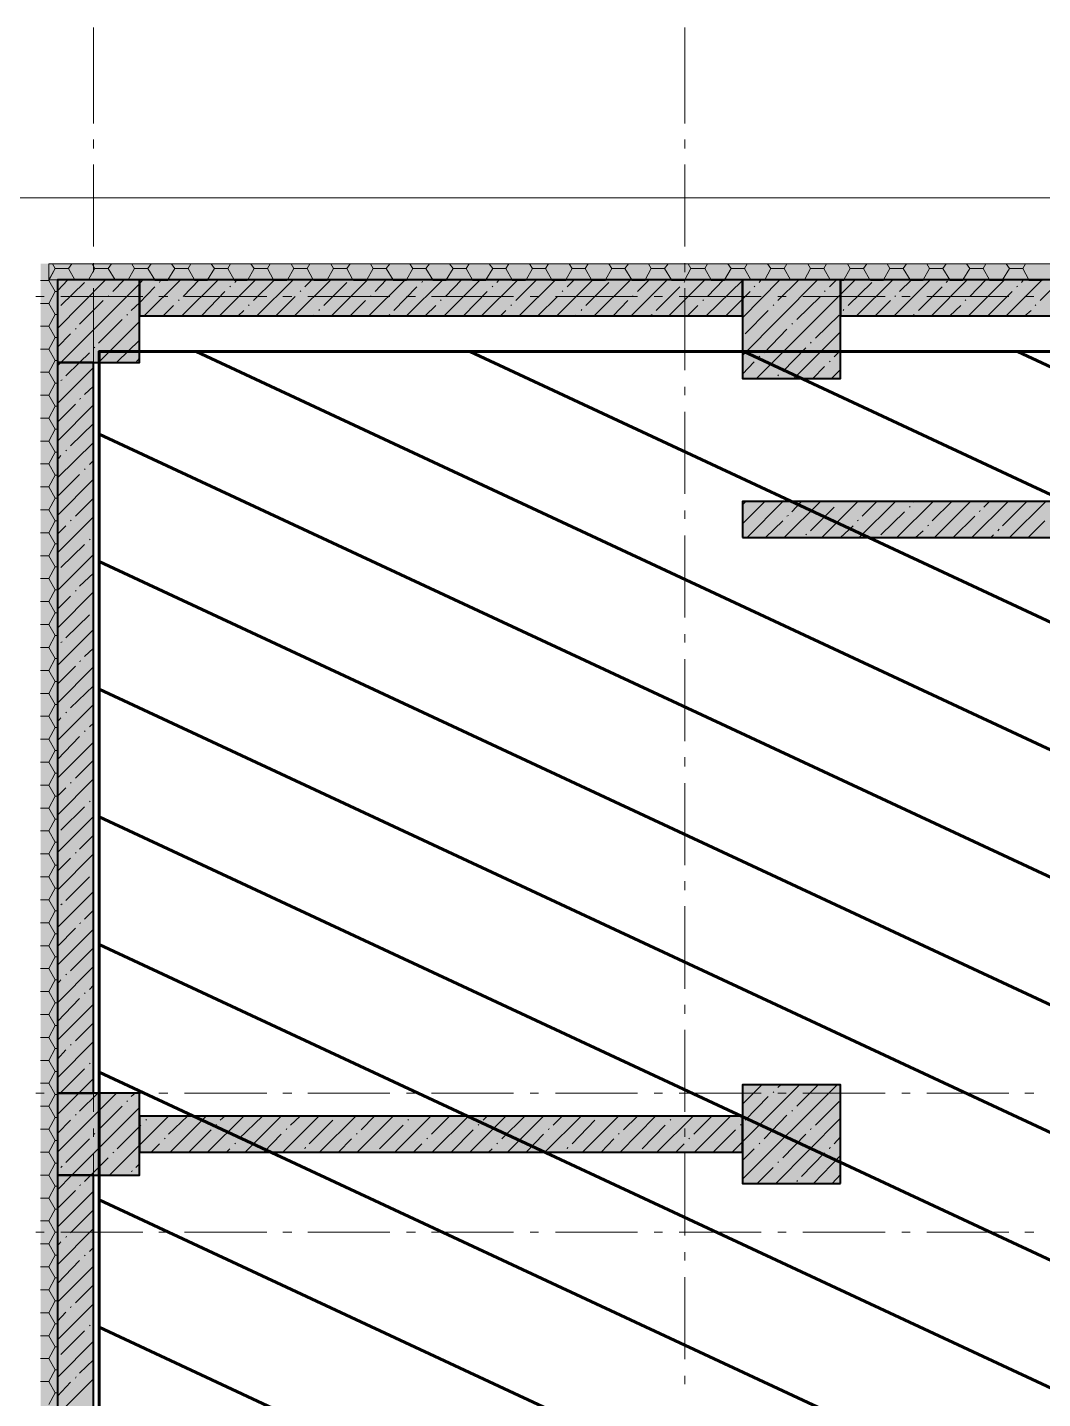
# Model space of a CAD drawing. Header units: millimetres. Extents: x -164500 to 426394, y -23753 to 102118.
# Drawn here: x -156510 to -150327, y 20866 to 29222 of the extents above; entities that cross this region are included whole.
import ezdxf

# ---------------------------------------------------------------- set-up
doc = ezdxf.new("R2010")
doc.units = ezdxf.units.MM
doc.layers.add('0) шлифовка', color=5, linetype='Continuous', lineweight=60)
doc.layers.add('PDF _Геометрия', color=7, linetype='Continuous', true_color=0x1f1f1f)
doc.layers.add('PDF _Сплошная заливка', color=7, linetype='Continuous', true_color=0xffffff)
doc.linetypes.add('зигзаг', pattern='A,0.00254,-5.08,[131,ltypeshp.shx,S=5.08,R=0,X=-5.08,Y=0],-10.16,[131,ltypeshp.shx,S=5.08,R=180,X=5.08,Y=0],-5.08', length=20.32254)

msp = doc.modelspace()

# ---------------------------------------------------------------- hatches: boundary and pattern name
at = {"layer": '0) шлифовка', "true_color": 0x2776bb}
h = msp.add_hatch(dxfattribs=at)
h.set_pattern_fill('ANSI31', color=152, scale=222, angle=110)
h.set_pattern_definition([(155, (205553.1, 26879), (-297.8825, -638.811), [])])
h.paths.add_polyline_path([(-156073.471, 15776.332), (-139496.659, 15776.332), (-139496.659, 27246.871), (-156073.471, 27246.871)])

# ---------------------------------------------------------------- linework, layer by layer
at = {"layer": '0) шлифовка'}
msp.add_lwpolyline([(-156073.471, 15776.332), (-139496.659, 15776.332), (-139496.659, 27246.871), (-156073.471, 27246.871)], close=True, dxfattribs=at)
at = {"layer": 'PDF _Геометрия', "color": 7, "lineweight": 9}
for points in [[(-156107.361, 28637.87), (-156107.361, 29222.486)], [(-152506.469, 28637.87), (-152506.469, 29222.486)], [(-156107.361, 28485.362), (-156107.361, 28540.434)], [(-152506.469, 28485.362), (-152506.469, 28540.434)], [(-156107.361, 27888.038), (-156107.361, 28387.926)], [(-152506.469, 27888.038), (-152506.469, 28387.926)], [(-117700.672, 24299.855), (-117700.672, 24702.307), (-122085.288, 24702.307), (-122085.288, 28184.582), (-156827.54, 28184.582), (-156827.54, -37.938), (-117700.672, -37.938), (-117700.672, 360.278)], [(-156378.487, 27782.129), (-142445.154, 27782.129), (-156378.487, 27782.129), (-156378.487, 27684.693), (-142445.154, 27684.693), (-122585.176, 27684.693), (-122585.176, 24202.419), (-114027.763, 24202.419), (-114027.763, 24299.855), (-114027.763, 27684.693), (-71189.858, 27684.693), (-71189.858, 24261.728)], [(-156107.361, 27731.293), (-156107.361, 27786.365)], [(-152506.469, 27731.293), (-152506.469, 27786.365)], [(-156458.978, 27583.021), (-156408.142, 27583.021)], [(-156306.469, 27583.021), (-155806.581, 27583.021)], [(-156107.361, 27133.968), (-156107.361, 27633.857)], [(-155709.145, 27583.021), (-155654.073, 27583.021)], [(-155552.4, 27583.021), (-155052.512, 27583.021)], [(-154955.076, 27583.021), (-154900.003, 27583.021)], [(-154802.568, 27583.021), (-154302.679, 27583.021)], [(-154201.007, 27583.021), (-154145.934, 27583.021)], [(-154048.498, 27583.021), (-153548.61, 27583.021)], [(-153446.938, 27583.021), (-153396.102, 27583.021)], [(-153294.429, 27583.021), (-152794.541, 27583.021)], [(-152692.869, 27583.021), (-152642.032, 27583.021)], [(-152540.36, 27583.021), (-152040.472, 27583.021)], [(-152506.469, 27133.968), (-152506.469, 27633.857)], [(-151938.799, 27583.021), (-151887.963, 27583.021)], [(-151786.291, 27583.021), (-151286.403, 27583.021)], [(-151184.73, 27583.021), (-151133.894, 27583.021)], [(-151032.222, 27583.021), (-150532.333, 27583.021)], [(-150434.898, 27583.021), (-150379.825, 27583.021)], [(-156107.361, 26981.46), (-156107.361, 27032.296)], [(-152506.469, 26981.46), (-152506.469, 27032.296)], [(-156107.361, 26379.899), (-156107.361, 26879.788)], [(-152506.469, 26379.899), (-152506.469, 26879.788)], [(-156107.361, 26227.391), (-156107.361, 26278.227)], [(-152506.469, 26227.391), (-152506.469, 26278.227)], [(-156107.361, 25625.83), (-156107.361, 26125.719)], [(-152506.469, 25625.83), (-152506.469, 26125.719)], [(-156107.361, 25473.322), (-156107.361, 25524.158)], [(-152506.469, 25473.322), (-152506.469, 25524.158)], [(-156107.361, 24871.761), (-156107.361, 25371.65)], [(-152506.469, 24871.761), (-152506.469, 25371.65)], [(-156107.361, 24719.253), (-156107.361, 24774.325)], [(-152506.469, 24719.253), (-152506.469, 24774.325)], [(-156107.361, 24117.692), (-156107.361, 24617.581)], [(-152506.469, 24117.692), (-152506.469, 24617.581)], [(-156107.361, 23965.184), (-156107.361, 24020.256)], [(-152506.469, 23965.184), (-152506.469, 24020.256)], [(-156107.361, 23363.623), (-156107.361, 23867.748)], [(-152506.469, 23363.623), (-152506.469, 23867.748)], [(-156107.361, 23211.115), (-156107.361, 23266.187)], [(-152506.469, 23211.115), (-152506.469, 23266.187)], [(-156107.361, 22613.79), (-156107.361, 23113.679)], [(-152506.469, 22613.79), (-152506.469, 23113.679)], [(-156458.978, 22728.171), (-156408.142, 22728.171)], [(-156306.469, 22728.171), (-155806.581, 22728.171)], [(-155709.145, 22728.171), (-155654.073, 22728.171)], [(-155552.4, 22728.171), (-155052.512, 22728.171)], [(-154955.076, 22728.171), (-154900.003, 22728.171)], [(-154802.568, 22728.171), (-154302.679, 22728.171)], [(-154201.007, 22728.171), (-154145.934, 22728.171)], [(-154048.498, 22728.171), (-153548.61, 22728.171)], [(-153446.938, 22728.171), (-153396.102, 22728.171)], [(-153294.429, 22728.171), (-152794.541, 22728.171)], [(-152692.869, 22728.171), (-152642.032, 22728.171)], [(-152540.36, 22728.171), (-152040.472, 22728.171)], [(-151938.799, 22728.171), (-151887.963, 22728.171)], [(-151786.291, 22728.171), (-151286.403, 22728.171)], [(-151184.73, 22728.171), (-151133.894, 22728.171)], [(-151032.222, 22728.171), (-150532.333, 22728.171)], [(-150434.898, 22728.171), (-150379.825, 22728.171)], [(-156107.361, 22461.282), (-156107.361, 22512.118)], [(-152506.469, 22461.282), (-152506.469, 22512.118)], [(-156107.361, 21859.721), (-156107.361, 22359.61)], [(-152506.469, 21859.721), (-152506.469, 22359.61)], [(-156458.978, 21880.903), (-156408.142, 21880.903)], [(-156306.469, 21880.903), (-155806.581, 21880.903)], [(-155709.145, 21880.903), (-155654.073, 21880.903)], [(-155552.4, 21880.903), (-155052.512, 21880.903)], [(-154955.076, 21880.903), (-154900.003, 21880.903)], [(-154802.568, 21880.903), (-154302.679, 21880.903)], [(-154201.007, 21880.903), (-154145.934, 21880.903)], [(-154048.498, 21880.903), (-153548.61, 21880.903)], [(-153446.938, 21880.903), (-153396.102, 21880.903)], [(-153294.429, 21880.903), (-152794.541, 21880.903)], [(-152692.869, 21880.903), (-152642.032, 21880.903)], [(-152540.36, 21880.903), (-152040.472, 21880.903)], [(-151938.799, 21880.903), (-151887.963, 21880.903)], [(-151786.291, 21880.903), (-151286.403, 21880.903)], [(-151184.73, 21880.903), (-151133.894, 21880.903)], [(-151032.222, 21880.903), (-150532.333, 21880.903)], [(-150434.898, 21880.903), (-150379.825, 21880.903)], [(-156107.361, 21707.213), (-156107.361, 21758.049)], [(-152506.469, 21707.213), (-152506.469, 21758.049)], [(-156107.361, 21105.652), (-156107.361, 21605.54)], [(-152506.469, 21105.652), (-152506.469, 21605.54)], [(-156107.361, 20953.144), (-156107.361, 21003.98)], [(-152506.469, 20953.144), (-152506.469, 21003.98)]]:
    msp.add_lwpolyline(points, dxfattribs=at)
at = {"layer": 'PDF _Геометрия', "color": 251, "lineweight": 9, "true_color": 0x4a4a4a}
for points in [[(-156378.487, 27680.457), (-156340.36, 27752.475), (-156357.306, 27782.129), (-156340.36, 27752.475), (-156259.87, 27752.475), (-156221.743, 27684.693)], [(-156378.487, 27684.693), (-156340.36, 27752.475), (-156327.651, 27752.475)], [(-156259.87, 27752.475), (-156238.688, 27782.129)], [(-156137.016, 27684.693), (-156098.889, 27752.475)], [(-156115.834, 27782.129), (-156098.889, 27752.475), (-156018.398, 27752.475), (-155976.035, 27684.693)], [(-156018.398, 27752.475), (-155997.216, 27782.129)], [(-155895.544, 27684.693), (-155857.417, 27752.475)], [(-155874.362, 27782.129), (-155857.417, 27752.475), (-155776.926, 27752.475), (-155734.563, 27684.693)], [(-155776.926, 27752.475), (-155755.745, 27782.129)], [(-155654.073, 27684.693), (-155611.709, 27752.475)], [(-155632.891, 27782.129), (-155611.709, 27752.475), (-155531.219, 27752.475), (-155493.091, 27684.693)], [(-155531.219, 27752.475), (-155514.273, 27782.129)], [(-155412.601, 27684.693), (-155370.238, 27752.475)], [(-155391.419, 27782.129), (-155370.238, 27752.475), (-155289.747, 27752.475), (-155251.62, 27684.693)], [(-155289.747, 27752.475), (-155272.802, 27782.129)], [(-155166.893, 27684.693), (-155128.766, 27752.475)], [(-155149.948, 27782.129), (-155128.766, 27752.475), (-155048.275, 27752.475), (-155010.148, 27684.693)], [(-155048.275, 27752.475), (-155031.33, 27782.129)], [(-154925.421, 27684.693), (-154887.294, 27752.475)], [(-154904.24, 27782.129), (-154887.294, 27752.475), (-154806.804, 27752.475), (-154768.677, 27684.693)], [(-154806.804, 27752.475), (-154789.858, 27782.129)], [(-154683.95, 27684.693), (-154645.823, 27752.475)], [(-154662.768, 27782.129), (-154645.823, 27752.475), (-154565.332, 27752.475), (-154527.205, 27684.693)], [(-154565.332, 27752.475), (-154544.151, 27782.129)], [(-154442.478, 27684.693), (-154404.351, 27752.475)], [(-154421.297, 27782.129), (-154404.351, 27752.475), (-154323.861, 27752.475), (-154281.497, 27684.693)], [(-154323.861, 27752.475), (-154302.679, 27782.129)], [(-154201.007, 27684.693), (-154162.88, 27752.475)], [(-154179.825, 27782.129), (-154162.88, 27752.475), (-154082.389, 27752.475), (-154040.026, 27684.693)], [(-154082.389, 27752.475), (-154061.207, 27782.129)], [(-153959.535, 27684.693), (-153917.172, 27752.475)], [(-153938.353, 27782.129), (-153917.172, 27752.475), (-153836.681, 27752.475), (-153798.554, 27684.693)], [(-153836.681, 27752.475), (-153819.736, 27782.129)], [(-153718.064, 27684.693), (-153675.7, 27752.475)], [(-153696.882, 27782.129), (-153675.7, 27752.475), (-153595.21, 27752.475), (-153557.083, 27684.693)], [(-153595.21, 27752.475), (-153578.264, 27782.129)], [(-153472.356, 27684.693), (-153434.229, 27752.475)], [(-153451.174, 27782.129), (-153434.229, 27752.475), (-153353.738, 27752.475), (-153315.611, 27684.693)], [(-153353.738, 27752.475), (-153336.793, 27782.129)], [(-153230.884, 27684.693), (-153192.757, 27752.475)], [(-153209.702, 27782.129), (-153192.757, 27752.475), (-153112.267, 27752.475), (-153074.139, 27684.693)], [(-153112.267, 27752.475), (-153095.321, 27782.129)], [(-152989.413, 27684.693), (-152951.285, 27752.475)], [(-152968.231, 27782.129), (-152951.285, 27752.475), (-152870.795, 27752.475), (-152828.432, 27684.693)], [(-152870.795, 27752.475), (-152849.613, 27782.129)], [(-152747.941, 27684.693), (-152709.814, 27752.475)], [(-152726.759, 27782.129), (-152709.814, 27752.475), (-152629.323, 27752.475), (-152586.96, 27684.693)], [(-152629.323, 27752.475), (-152608.142, 27782.129)], [(-152506.469, 27684.693), (-152468.342, 27752.475)], [(-152485.288, 27782.129), (-152468.342, 27752.475), (-152383.615, 27752.475), (-152345.488, 27684.693)], [(-152383.615, 27752.475), (-152366.67, 27782.129)], [(-152264.998, 27684.693), (-152222.634, 27752.475)], [(-152243.816, 27782.129), (-152222.634, 27752.475), (-152142.144, 27752.475), (-152104.017, 27684.693)], [(-152142.144, 27752.475), (-152125.199, 27782.129)], [(-152019.29, 27684.693), (-151981.163, 27752.475)], [(-152002.345, 27782.129), (-151981.163, 27752.475), (-151900.672, 27752.475), (-151862.545, 27684.693)], [(-151900.672, 27752.475), (-151883.727, 27782.129)], [(-151777.818, 27684.693), (-151739.691, 27752.475)], [(-151756.637, 27782.129), (-151739.691, 27752.475), (-151659.201, 27752.475), (-151621.074, 27684.693)], [(-151659.201, 27752.475), (-151642.255, 27782.129)], [(-151536.347, 27684.693), (-151498.22, 27752.475)], [(-151515.165, 27782.129), (-151498.22, 27752.475), (-151417.729, 27752.475), (-151379.602, 27684.693)], [(-151417.729, 27752.475), (-151396.547, 27782.129)], [(-151294.875, 27684.693), (-151256.748, 27752.475)], [(-151273.693, 27782.129), (-151256.748, 27752.475), (-151176.258, 27752.475), (-151133.894, 27684.693)], [(-151176.258, 27752.475), (-151155.076, 27782.129)], [(-151053.404, 27684.693), (-151015.277, 27752.475)], [(-151032.222, 27782.129), (-151015.277, 27752.475), (-150934.786, 27752.475), (-150892.423, 27684.693)], [(-150934.786, 27752.475), (-150913.604, 27782.129)], [(-150811.932, 27684.693), (-150769.569, 27752.475)], [(-150790.75, 27782.129), (-150769.569, 27752.475), (-150689.078, 27752.475), (-150650.951, 27684.693)], [(-150689.078, 27752.475), (-150672.133, 27782.129)], [(-150570.461, 27684.693), (-150528.097, 27752.475)], [(-150549.279, 27782.129), (-150528.097, 27752.475), (-150447.607, 27752.475), (-150409.479, 27684.693)], [(-150447.607, 27752.475), (-150430.661, 27782.129)], [(-156429.323, 27680.457), (-156378.487, 27680.457), (-156340.36, 27612.675), (-156327.651, 27612.675)], [(-155734.563, 27680.457), (-155654.073, 27680.457)], [(-155493.091, 27680.457), (-155412.601, 27680.457)], [(-155251.62, 27680.457), (-155171.129, 27680.457)], [(-155010.148, 27680.457), (-154929.658, 27680.457)], [(-154764.44, 27680.457), (-154683.95, 27680.457)], [(-154522.969, 27680.457), (-154442.478, 27680.457)], [(-154281.497, 27680.457), (-154201.007, 27680.457)], [(-154040.026, 27680.457), (-153959.535, 27680.457)], [(-153798.554, 27680.457), (-153718.064, 27680.457)], [(-153557.083, 27680.457), (-153476.592, 27680.457)], [(-153315.611, 27680.457), (-153230.884, 27680.457)], [(-153069.903, 27680.457), (-152989.413, 27680.457)], [(-152828.432, 27680.457), (-152747.941, 27680.457)], [(-152586.96, 27680.457), (-152506.469, 27680.457)], [(-152345.488, 27680.457), (-152264.998, 27680.457)], [(-151557.529, 27680.457), (-151536.347, 27680.457)], [(-151375.366, 27680.457), (-151294.875, 27680.457)], [(-151133.894, 27680.457), (-151053.404, 27680.457)], [(-150892.423, 27680.457), (-150811.932, 27680.457)], [(-150650.951, 27680.457), (-150570.461, 27680.457)], [(-150409.479, 27680.457), (-150328.989, 27680.457)], [(-156378.487, 27540.657), (-156340.36, 27612.675)], [(-156429.323, 27540.657), (-156378.487, 27540.657), (-156340.36, 27472.876), (-156327.651, 27472.876)], [(-156378.487, 27400.858), (-156340.36, 27472.876)], [(-156429.323, 27400.858), (-156378.487, 27400.858), (-156340.36, 27333.077), (-156327.651, 27333.077)], [(-156378.487, 27261.059), (-156340.36, 27333.077)], [(-156429.323, 27261.059), (-156378.487, 27261.059), (-156340.36, 27193.277), (-156327.651, 27193.277)], [(-156378.487, 27121.259), (-156340.36, 27193.277)], [(-156429.323, 27121.259), (-156378.487, 27121.259), (-156340.36, 27053.478), (-156327.651, 27053.478)], [(-156378.487, 26981.46), (-156340.36, 27053.478)], [(-156429.323, 26981.46), (-156378.487, 26981.46), (-156340.36, 26913.679), (-156327.651, 26913.679)], [(-156378.487, 26841.661), (-156340.36, 26913.679)], [(-156429.323, 26841.661), (-156378.487, 26841.661), (-156340.36, 26773.879), (-156327.651, 26773.879)], [(-156378.487, 26701.861), (-156340.36, 26773.879)], [(-156429.323, 26701.861), (-156378.487, 26701.861), (-156340.36, 26634.08), (-156327.651, 26634.08)], [(-156378.487, 26562.062), (-156340.36, 26634.08)], [(-156429.323, 26562.062), (-156378.487, 26562.062), (-156340.36, 26494.281), (-156327.651, 26494.281)], [(-156378.487, 26422.263), (-156340.36, 26494.281)], [(-156429.323, 26422.263), (-156378.487, 26422.263), (-156340.36, 26354.481), (-156327.651, 26354.481)], [(-156378.487, 26282.463), (-156340.36, 26354.481)], [(-156429.323, 26282.463), (-156378.487, 26282.463), (-156340.36, 26214.682), (-156327.651, 26214.682)], [(-156378.487, 26142.664), (-156340.36, 26214.682)], [(-156429.323, 26142.664), (-156378.487, 26142.664), (-156340.36, 26074.883), (-156327.651, 26074.883)], [(-156378.487, 26002.865), (-156340.36, 26074.883)], [(-156429.323, 26002.865), (-156378.487, 26002.865), (-156340.36, 25935.083), (-156327.651, 25935.083)], [(-156378.487, 25863.065), (-156340.36, 25935.083)], [(-156429.323, 25863.065), (-156378.487, 25863.065), (-156340.36, 25795.284), (-156327.651, 25795.284)], [(-156378.487, 25723.266), (-156340.36, 25795.284)], [(-156429.323, 25723.266), (-156378.487, 25723.266), (-156340.36, 25655.485), (-156327.651, 25655.485)], [(-156378.487, 25583.467), (-156340.36, 25655.485)], [(-156429.323, 25583.467), (-156378.487, 25583.467), (-156340.36, 25515.685), (-156327.651, 25515.685)], [(-156378.487, 25443.667), (-156340.36, 25515.685)], [(-156429.323, 25443.667), (-156378.487, 25443.667), (-156340.36, 25375.886), (-156327.651, 25375.886)], [(-156378.487, 25303.868), (-156340.36, 25375.886)], [(-156429.323, 25303.868), (-156378.487, 25303.868), (-156340.36, 25236.087), (-156327.651, 25236.087)], [(-156378.487, 25164.069), (-156340.36, 25236.087)], [(-156429.323, 25164.069), (-156378.487, 25164.069), (-156340.36, 25096.287), (-156327.651, 25096.287)], [(-156378.487, 25024.27), (-156340.36, 25096.287)], [(-156429.323, 25024.27), (-156378.487, 25024.27), (-156340.36, 24956.488), (-156327.651, 24956.488)], [(-156378.487, 24884.47), (-156340.36, 24956.488)], [(-156429.323, 24884.47), (-156378.487, 24884.47), (-156340.36, 24816.689), (-156327.651, 24816.689)], [(-156429.323, 24744.671), (-156378.487, 24744.671), (-156340.36, 24676.889), (-156327.651, 24676.889)], [(-156378.487, 24744.671), (-156340.36, 24816.689)], [(-156378.487, 24604.872), (-156340.36, 24676.889)], [(-156429.323, 24604.872), (-156378.487, 24604.872), (-156340.36, 24537.09), (-156327.651, 24537.09)], [(-156378.487, 24465.072), (-156340.36, 24537.09)], [(-156429.323, 24465.072), (-156378.487, 24465.072), (-156340.36, 24397.291), (-156327.651, 24397.291)], [(-156429.323, 24325.273), (-156378.487, 24325.273), (-156340.36, 24257.491), (-156327.651, 24257.491)], [(-156378.487, 24325.273), (-156340.36, 24397.291)], [(-156378.487, 24185.474), (-156340.36, 24257.491)], [(-156429.323, 24185.474), (-156378.487, 24185.474), (-156340.36, 24117.692), (-156327.651, 24117.692)], [(-156378.487, 24045.674), (-156340.36, 24117.692)], [(-156429.323, 24045.674), (-156378.487, 24045.674), (-156340.36, 23977.893), (-156327.651, 23977.893)], [(-156429.323, 23905.875), (-156378.487, 23905.875), (-156340.36, 23838.093), (-156327.651, 23838.093)], [(-156378.487, 23905.875), (-156340.36, 23977.893)], [(-156378.487, 23766.076), (-156340.36, 23838.093)], [(-156429.323, 23766.076), (-156378.487, 23766.076), (-156340.36, 23698.294), (-156327.651, 23698.294)], [(-156378.487, 23626.276), (-156340.36, 23698.294)], [(-156429.323, 23626.276), (-156378.487, 23626.276), (-156340.36, 23558.495), (-156327.651, 23558.495)], [(-156429.323, 23486.477), (-156378.487, 23486.477), (-156340.36, 23418.695), (-156327.651, 23418.695)], [(-156378.487, 23486.477), (-156340.36, 23558.495)], [(-156378.487, 23346.678), (-156340.36, 23418.695)], [(-156429.323, 23346.678), (-156378.487, 23346.678), (-156340.36, 23278.896), (-156327.651, 23278.896)], [(-156378.487, 23206.878), (-156340.36, 23278.896)], [(-156429.323, 23206.878), (-156378.487, 23206.878), (-156340.36, 23139.097), (-156327.651, 23139.097)], [(-156429.323, 23067.079), (-156378.487, 23067.079), (-156340.36, 22999.297), (-156327.651, 22999.297)], [(-156378.487, 23067.079), (-156340.36, 23139.097)], [(-156378.487, 22927.28), (-156340.36, 22999.297)], [(-156429.323, 22927.28), (-156378.487, 22927.28), (-156340.36, 22859.498), (-156327.651, 22859.498)], [(-156378.487, 22787.48), (-156340.36, 22859.498)], [(-156429.323, 22787.48), (-156378.487, 22787.48), (-156340.36, 22719.699), (-156327.651, 22719.699)], [(-156429.323, 22647.681), (-156378.487, 22647.681), (-156340.36, 22579.899), (-156327.651, 22579.899)], [(-156378.487, 22647.681), (-156340.36, 22719.699)], [(-156378.487, 22507.882), (-156340.36, 22579.899)], [(-156429.323, 22507.882), (-156378.487, 22507.882), (-156340.36, 22440.1), (-156327.651, 22440.1)], [(-156378.487, 22368.082), (-156340.36, 22440.1)], [(-156429.323, 22368.082), (-156378.487, 22368.082), (-156340.36, 22300.301), (-156327.651, 22300.301)], [(-156429.323, 22228.283), (-156378.487, 22228.283), (-156340.36, 22160.501), (-156327.651, 22160.501)], [(-156378.487, 22228.283), (-156340.36, 22300.301)], [(-156378.487, 22088.484), (-156340.36, 22160.501)], [(-156429.323, 22088.484), (-156378.487, 22088.484), (-156340.36, 22020.702), (-156327.651, 22020.702)], [(-156378.487, 21948.684), (-156340.36, 22020.702)], [(-156429.323, 21948.684), (-156378.487, 21948.684), (-156340.36, 21880.903), (-156327.651, 21880.903)], [(-156378.487, 21808.885), (-156340.36, 21880.903)], [(-156429.323, 21808.885), (-156378.487, 21808.885), (-156340.36, 21741.103), (-156327.651, 21741.103)], [(-156378.487, 21669.086), (-156340.36, 21741.103)], [(-156429.323, 21669.086), (-156378.487, 21669.086), (-156340.36, 21601.304), (-156327.651, 21601.304)], [(-156378.487, 21529.286), (-156340.36, 21601.304)], [(-156429.323, 21529.286), (-156378.487, 21529.286), (-156340.36, 21461.505), (-156327.651, 21461.505)], [(-156378.487, 21389.487), (-156340.36, 21461.505)], [(-156429.323, 21389.487), (-156378.487, 21389.487), (-156340.36, 21321.705), (-156327.651, 21321.705)], [(-156378.487, 21249.688), (-156340.36, 21321.705)], [(-156429.323, 21249.688), (-156378.487, 21249.688), (-156340.36, 21181.906), (-156327.651, 21181.906)], [(-156378.487, 21109.888), (-156340.36, 21181.906)], [(-156429.323, 21109.888), (-156378.487, 21109.888), (-156340.36, 21042.107), (-156327.651, 21042.107)], [(-156378.487, 20970.089), (-156340.36, 21042.107)], [(-156429.323, 20970.089), (-156378.487, 20970.089), (-156340.36, 20902.307), (-156327.651, 20902.307)], [(-156378.487, 20830.29), (-156340.36, 20902.307)]]:
    msp.add_lwpolyline(points, dxfattribs=at)
at = {"layer": 'PDF _Геометрия', "lineweight": 9}
for points in [[(-156327.651, 27159.387), (-156306.469, 27180.568), (-155827.763, 27659.275), (-155806.581, 27684.693)], [(-156327.651, 27616.912), (-156264.106, 27684.693)], [(-156327.651, 27388.149), (-156035.343, 27684.693)], [(-156306.469, 27527.948), (-156162.434, 27667.748)], [(-155988.744, 27612.675), (-155920.962, 27684.693)], [(-155798.108, 27464.403), (-155577.818, 27684.693)], [(-155704.909, 27667.748), (-155700.672, 27676.22)], [(-155569.346, 27464.403), (-155349.056, 27684.693)], [(-155560.873, 27583.021), (-155463.437, 27684.693)], [(-155340.583, 27464.403), (-155120.293, 27684.693)], [(-155247.384, 27667.748), (-155234.675, 27684.693)], [(-155133.002, 27557.603), (-155005.912, 27684.693)], [(-155111.821, 27464.403), (-154891.531, 27684.693)], [(-154883.058, 27464.403), (-154662.768, 27684.693)], [(-154819.513, 27642.33), (-154777.149, 27684.693)], [(-154705.132, 27527.948), (-154565.332, 27667.748)], [(-154658.532, 27464.403), (-154438.242, 27684.693)], [(-154429.769, 27464.403), (-154209.479, 27684.693)], [(-154391.642, 27612.675), (-154323.861, 27684.693)], [(-154201.007, 27464.403), (-153980.717, 27684.693)], [(-154107.807, 27667.748), (-154103.571, 27676.22)], [(-153972.244, 27464.403), (-153751.954, 27684.693)], [(-153963.772, 27583.021), (-153866.336, 27684.693)], [(-153743.482, 27464.403), (-153523.192, 27684.693)], [(-153650.282, 27667.748), (-153637.573, 27684.693)], [(-153535.901, 27557.603), (-153408.811, 27684.693)], [(-153514.719, 27464.403), (-153294.429, 27684.693)], [(-153285.957, 27464.403), (-153065.667, 27684.693)], [(-153222.411, 27642.33), (-153180.048, 27684.693)], [(-153108.03, 27527.948), (-152968.231, 27667.748)], [(-153057.194, 27464.403), (-152836.904, 27684.693)], [(-152832.668, 27464.403), (-152612.378, 27684.693)], [(-152794.541, 27612.675), (-152722.523, 27684.693)], [(-152603.905, 27464.403), (-152383.615, 27684.693)], [(-152510.706, 27667.748), (-152506.469, 27676.22)], [(-152375.143, 27464.403), (-152154.853, 27680.457), (-152154.853, 27684.693)], [(-152366.67, 27583.021), (-152269.234, 27684.693)], [(-152154.853, 27451.694), (-151926.09, 27684.693)], [(-152154.853, 27222.932), (-151697.328, 27684.693)], [(-152070.126, 27083.132), (-151557.529, 27595.73), (-151468.565, 27684.693)], [(-152053.181, 27667.748), (-152040.472, 27684.693)], [(-151938.799, 27557.603), (-151811.709, 27684.693)], [(-151625.31, 27642.33), (-151582.947, 27684.693)], [(-151510.929, 27527.948), (-151366.893, 27667.748)], [(-151460.093, 27464.403), (-151239.803, 27684.693)], [(-151231.33, 27464.403), (-151011.04, 27684.693)], [(-151197.439, 27612.675), (-151125.421, 27684.693)], [(-151002.568, 27464.403), (-150786.514, 27684.693)], [(-150913.604, 27667.748), (-150905.132, 27676.22)], [(-150778.041, 27464.403), (-150557.751, 27684.693)], [(-150769.569, 27583.021), (-150672.133, 27684.693)], [(-150549.279, 27464.403), (-150328.989, 27684.693)], [(-150456.079, 27667.748), (-150443.37, 27684.693)], [(-150341.698, 27557.603), (-150214.608, 27684.693)], [(-156018.398, 27583.021), (-156014.162, 27587.257)], [(-155878.599, 27498.294), (-155827.763, 27544.894), (-155734.563, 27642.33)], [(-155446.492, 27468.64), (-155306.692, 27612.675)], [(-155277.038, 27642.33), (-155272.802, 27646.566)], [(-154997.439, 27464.403), (-154878.822, 27583.021)], [(-154849.167, 27612.675), (-154844.931, 27616.912)], [(-154421.297, 27583.021), (-154417.06, 27587.257)], [(-154277.261, 27498.294), (-154137.462, 27642.33)], [(-153849.39, 27468.64), (-153709.591, 27612.675)], [(-153679.937, 27642.33), (-153675.7, 27646.566)], [(-153400.338, 27464.403), (-153281.72, 27583.021)], [(-153252.066, 27612.675), (-153247.83, 27616.912)], [(-152824.195, 27583.021), (-152819.959, 27587.257)], [(-152680.159, 27498.294), (-152536.124, 27642.33)], [(-152252.289, 27468.64), (-152154.853, 27566.076), (-152108.253, 27612.675)], [(-152082.835, 27642.33), (-152078.599, 27646.566)], [(-151824.418, 27443.222), (-151680.382, 27583.021)], [(-151654.964, 27612.675), (-151650.728, 27616.912)], [(-151227.094, 27583.021), (-151222.857, 27587.257)], [(-151083.058, 27498.294), (-150939.022, 27642.33)], [(-150655.187, 27468.64), (-150511.152, 27612.675)], [(-150485.734, 27642.33), (-150477.261, 27646.566)], [(-156327.651, 27502.53), (-156327.651, 27502.53)], [(-156192.088, 27413.567), (-156048.052, 27557.603)], [(-155683.727, 27464.403), (-155620.182, 27527.948)], [(-155590.527, 27557.603), (-155586.291, 27561.839)], [(-155226.202, 27464.403), (-155192.311, 27498.294)], [(-155162.657, 27527.948), (-155158.42, 27532.185)], [(-154734.786, 27498.294), (-154730.55, 27502.53)], [(-154544.151, 27464.403), (-154450.951, 27557.603)], [(-154086.625, 27464.403), (-154023.08, 27527.948)], [(-153993.426, 27557.603), (-153989.19, 27561.839)], [(-153629.1, 27464.403), (-153595.21, 27498.294)], [(-153565.555, 27527.948), (-153561.319, 27532.185)], [(-153137.685, 27498.294), (-153133.448, 27502.53)], [(-152942.813, 27464.403), (-152853.85, 27557.603)], [(-152489.524, 27464.403), (-152425.979, 27527.948)], [(-152396.324, 27557.603), (-152392.088, 27561.839)], [(-152137.908, 27354.258), (-151998.108, 27498.294)], [(-151968.454, 27527.948), (-151964.217, 27532.185)], [(-151540.583, 27498.294), (-151536.347, 27502.53)], [(-151345.711, 27464.403), (-151252.512, 27557.603)], [(-150892.423, 27464.403), (-150824.641, 27527.948)], [(-150799.223, 27557.603), (-150794.987, 27561.839)], [(-150434.898, 27464.403), (-150396.77, 27498.294)], [(-150371.352, 27527.948), (-150367.116, 27532.185)], [(-156077.707, 27299.186), (-155933.671, 27443.222)], [(-156077.707, 27180.568), (-155827.763, 27430.513)], [(-155904.017, 27468.64), (-155899.78, 27472.876)], [(-154772.913, 27464.403), (-154764.44, 27468.64)], [(-154306.915, 27468.64), (-154302.679, 27472.876)], [(-153171.575, 27464.403), (-153167.339, 27468.64)], [(-152709.814, 27468.64), (-152705.578, 27472.876)], [(-151854.073, 27413.567), (-151849.836, 27417.804)], [(-151710.037, 27328.84), (-151566.001, 27468.64)], [(-151112.712, 27468.64), (-151108.476, 27472.876)], [(-156327.651, 27273.768), (-156247.161, 27354.258)], [(-156217.506, 27383.913), (-156213.27, 27388.149)], [(-152023.526, 27239.877), (-151883.727, 27383.913)], [(-151841.364, 27083.132), (-151557.529, 27366.967)], [(-156103.125, 27269.531), (-156098.889, 27273.768)], [(-155963.326, 27184.805), (-155827.763, 27316.131)], [(-151909.145, 27125.496), (-151769.346, 27269.531)], [(-151739.691, 27299.186), (-151735.455, 27303.422)], [(-151595.656, 27214.459), (-151557.529, 27252.586)], [(-156276.815, 27100.078), (-156192.088, 27180.568), (-156132.779, 27239.877)], [(-155848.944, 27180.568), (-155827.763, 27205.986)], [(-152154.853, 27108.55), (-152082.835, 27184.805)], [(-152053.181, 27214.459), (-152048.944, 27218.695)], [(-151625.31, 27184.805), (-151621.074, 27189.041)], [(-156327.651, 26930.624), (-156107.361, 27150.914)], [(-156306.469, 27070.423), (-156297.997, 27074.66)], [(-151938.799, 27100.078), (-151934.563, 27104.314)], [(-151726.982, 27083.132), (-151654.964, 27155.15)], [(-151612.601, 27083.132), (-151557.529, 27138.205)], [(-156162.434, 26985.696), (-156107.361, 27036.533)], [(-156327.651, 26816.243), (-156217.506, 26926.388)], [(-156327.651, 26701.861), (-156107.361, 26922.151)], [(-156192.088, 26956.042), (-156183.615, 26960.278)], [(-156247.161, 26672.207), (-156107.361, 26807.77)], [(-156327.651, 26477.335), (-156107.361, 26693.389)], [(-156327.651, 26587.48), (-156306.469, 26612.898)], [(-156276.815, 26642.553), (-156272.579, 26646.789)], [(-156132.779, 26557.826), (-156107.361, 26583.244)], [(-156327.651, 26362.954), (-156192.088, 26498.517)], [(-156162.434, 26528.171), (-156158.197, 26532.408)], [(-156327.651, 26248.573), (-156107.361, 26468.863)], [(-156217.506, 26244.336), (-156107.361, 26354.481)], [(-152154.853, 26312.118), (-152133.671, 26333.3)], [(-152154.853, 26197.737), (-152023.526, 26329.063)], [(-152125.199, 26113.01), (-151909.145, 26333.3)], [(-151900.672, 26113.01), (-151680.382, 26333.3)], [(-151854.073, 26269.754), (-151794.764, 26333.3)], [(-151671.91, 26113.01), (-151451.62, 26333.3)], [(-151566.001, 26329.063), (-151566.001, 26333.3)], [(-151443.147, 26113.01), (-151222.857, 26333.3)], [(-151426.202, 26244.336), (-151337.239, 26333.3)], [(-151214.385, 26113.01), (-150994.095, 26333.3)], [(-151112.712, 26329.063), (-151108.476, 26333.3)], [(-150998.331, 26214.682), (-150879.714, 26333.3)], [(-150985.622, 26113.01), (-150765.332, 26333.3)], [(-150756.86, 26113.01), (-150536.57, 26333.3)], [(-150684.842, 26299.409), (-150650.951, 26333.3)], [(-150570.461, 26185.028), (-150426.425, 26329.063)], [(-150528.097, 26113.01), (-150307.807, 26333.3)], [(-156327.651, 26019.81), (-156107.361, 26240.1)], [(-151883.727, 26244.336), (-151875.254, 26248.573)], [(-151739.691, 26155.373), (-151595.656, 26299.409)], [(-151311.821, 26129.955), (-151167.785, 26269.754)], [(-151138.131, 26299.409), (-151133.894, 26303.645)], [(-150871.241, 26113.01), (-150739.914, 26244.336)], [(-150710.26, 26269.754), (-150706.023, 26278.227)], [(-156327.651, 26134.191), (-156276.815, 26185.028)], [(-156247.161, 26214.682), (-156242.924, 26218.918)], [(-152015.054, 26113.01), (-151909.145, 26214.682)], [(-151557.529, 26113.01), (-151481.274, 26185.028)], [(-151455.856, 26214.682), (-151447.384, 26218.918)], [(-151100.003, 26113.01), (-151053.404, 26155.373)], [(-151027.986, 26185.028), (-151019.513, 26189.264)], [(-150600.115, 26155.373), (-150591.642, 26163.846)], [(-150413.716, 26113.01), (-150312.044, 26214.682)], [(-156132.779, 26100.301), (-156128.543, 26104.537)], [(-151769.346, 26129.955), (-151765.109, 26134.191)], [(-150642.478, 26113.01), (-150625.533, 26129.955)], [(-156327.651, 25791.048), (-156107.361, 26011.338)], [(-156306.469, 25930.847), (-156162.434, 26070.646)], [(-156327.651, 25905.429), (-156327.651, 25905.429)], [(-156192.088, 25816.466), (-156107.361, 25896.956)], [(-156327.651, 25562.285), (-156107.361, 25782.575)], [(-156327.651, 25676.666), (-156247.161, 25757.157)], [(-156217.506, 25786.811), (-156213.27, 25791.048)], [(-156276.815, 25502.976), (-156132.779, 25642.776)], [(-156327.651, 25333.523), (-156107.361, 25553.812)], [(-156306.469, 25473.322), (-156297.997, 25477.558)], [(-156162.434, 25388.595), (-156107.361, 25439.431)], [(-156327.651, 25219.141), (-156217.506, 25329.286)], [(-156327.651, 25104.76), (-156107.361, 25325.05)], [(-156192.088, 25358.941), (-156183.615, 25363.177)], [(-156247.161, 25075.106), (-156107.361, 25210.669)], [(-156327.651, 24875.997), (-156107.361, 25096.287)], [(-156327.651, 24990.379), (-156306.469, 25015.797)], [(-156276.815, 25045.451), (-156272.579, 25049.688)], [(-156162.434, 24931.07), (-156158.197, 24935.306)], [(-156132.779, 24960.724), (-156107.361, 24981.906)], [(-156327.651, 24761.616), (-156192.088, 24901.416)], [(-156327.651, 24647.235), (-156107.361, 24867.525)], [(-156217.506, 24647.235), (-156107.361, 24757.38)], [(-156327.651, 24422.709), (-156107.361, 24642.999)], [(-156327.651, 24537.09), (-156276.815, 24587.926)], [(-156247.161, 24617.581), (-156242.924, 24621.817)], [(-156132.779, 24503.199), (-156128.543, 24507.436)], [(-156327.651, 24193.946), (-156107.361, 24414.236)], [(-156306.469, 24329.509), (-156162.434, 24473.545)], [(-156327.651, 24308.327), (-156327.651, 24308.327)], [(-156192.088, 24215.128), (-156107.361, 24299.855)], [(-156327.651, 23965.184), (-156107.361, 24185.474)], [(-156327.651, 24079.565), (-156247.161, 24160.055)], [(-156217.506, 24189.71), (-156213.27, 24193.946)], [(-156276.815, 23901.639), (-156132.779, 24045.674)], [(-156327.651, 23736.421), (-156107.361, 23956.711)], [(-156306.469, 23876.22), (-156297.997, 23880.457)], [(-156162.434, 23787.257), (-156107.361, 23842.33)], [(-156327.651, 23622.04), (-156217.506, 23732.185)], [(-156192.088, 23761.839), (-156183.615, 23766.076)], [(-156327.651, 23507.659), (-156107.361, 23727.948)], [(-156247.161, 23473.768), (-156107.361, 23613.567)], [(-156327.651, 23278.896), (-156107.361, 23499.186)], [(-156327.651, 23393.277), (-156306.469, 23418.695)], [(-156276.815, 23448.35), (-156272.579, 23452.586)], [(-156162.434, 23333.968), (-156158.197, 23338.205)], [(-156132.779, 23359.387), (-156107.361, 23384.805)], [(-156327.651, 23164.515), (-156192.088, 23304.314)], [(-156327.651, 23050.133), (-156107.361, 23270.423)], [(-156217.506, 23045.897), (-156107.361, 23156.042)], [(-156327.651, 22821.371), (-156107.361, 23041.661)], [(-156327.651, 22935.752), (-156276.815, 22990.825)], [(-156247.161, 23020.479), (-156242.924, 23024.715)], [(-156132.779, 22906.098), (-156128.543, 22910.334)], [(-156327.651, 22596.845), (-156196.324, 22728.171), (-156107.361, 22817.135)], [(-156306.469, 22732.408), (-156162.434, 22876.443)], [(-152218.398, 22368.082), (-152154.853, 22431.627), (-151807.473, 22779.008)], [(-152154.853, 22660.39), (-152036.235, 22779.008)], [(-152154.853, 22202.865), (-151578.71, 22779.008)], [(-152154.853, 22774.771), (-152150.617, 22779.008)], [(-151968.454, 22732.408), (-151964.217, 22736.644)], [(-151938.799, 22762.062), (-151921.854, 22779.008)], [(-151824.418, 22647.681), (-151693.091, 22779.008)], [(-156327.651, 22368.082), (-155967.562, 22728.171)], [(-156327.651, 22706.99), (-156327.651, 22711.226)], [(-156192.088, 22618.026), (-156081.943, 22728.171)], [(-156077.707, 22503.645), (-155933.671, 22647.681)], [(-155904.017, 22677.335), (-155899.78, 22681.572)], [(-155878.599, 22706.99), (-155853.181, 22728.171)], [(-152137.908, 22562.954), (-151998.108, 22706.99)], [(-151710.037, 22533.3), (-151566.001, 22677.335)], [(-156327.651, 22139.32), (-156238.688, 22228.283), (-155827.763, 22639.208)], [(-156327.651, 22482.463), (-156247.161, 22562.954)], [(-156217.506, 22592.608), (-156213.27, 22596.845)], [(-156009.925, 22228.283), (-155827.763, 22410.446), (-155649.836, 22588.372)], [(-155789.636, 22562.954), (-155785.399, 22567.19)], [(-155649.836, 22478.227), (-155535.455, 22588.372)], [(-155641.364, 22368.082), (-155421.074, 22588.372)], [(-155412.601, 22368.082), (-155192.311, 22588.372)], [(-155336.347, 22562.954), (-155306.692, 22588.372)], [(-155221.966, 22448.573), (-155077.93, 22588.372)], [(-155183.838, 22368.082), (-154963.549, 22588.372)], [(-154955.076, 22368.082), (-154734.786, 22588.372)], [(-154908.476, 22533.3), (-154849.167, 22588.372)], [(-154794.095, 22418.918), (-154650.059, 22562.954)], [(-154730.55, 22368.082), (-154510.26, 22588.372)], [(-154501.787, 22368.082), (-154281.497, 22588.372)], [(-154476.369, 22503.645), (-154395.879, 22588.372)], [(-154273.025, 22368.082), (-154052.735, 22588.372)], [(-154192.534, 22562.954), (-154188.298, 22567.19)], [(-154048.498, 22478.227), (-153938.353, 22588.372)], [(-154044.262, 22368.082), (-153823.972, 22588.372)], [(-153815.5, 22368.082), (-153595.21, 22588.372)], [(-153735.009, 22562.954), (-153709.591, 22588.372)], [(-153620.628, 22448.573), (-153480.828, 22588.372)], [(-153586.737, 22368.082), (-153366.447, 22588.372)], [(-153357.974, 22368.082), (-153137.685, 22588.372)], [(-153307.138, 22533.3), (-153252.066, 22588.372)], [(-153192.757, 22418.918), (-153052.958, 22562.954)], [(-153129.212, 22368.082), (-152908.922, 22588.372)], [(-152900.449, 22368.082), (-152684.396, 22588.372)], [(-152879.268, 22503.645), (-152794.541, 22588.372)], [(-152675.923, 22368.082), (-152455.633, 22588.372)], [(-152595.433, 22562.954), (-152591.196, 22567.19)], [(-152451.397, 22478.227), (-152341.252, 22588.372)], [(-152447.161, 22368.082), (-152226.871, 22588.372)], [(-152023.526, 22448.573), (-151883.727, 22592.608)], [(-151951.508, 22177.447), (-151557.529, 22575.663)], [(-151854.073, 22618.026), (-151849.836, 22622.263)], [(-156103.125, 22478.227), (-156098.889, 22482.463)], [(-155963.326, 22389.264), (-155827.763, 22524.827), (-155819.29, 22533.3)], [(-155526.982, 22368.082), (-155391.419, 22503.645)], [(-155361.765, 22533.3), (-155357.529, 22537.536)], [(-155069.457, 22368.082), (-154963.549, 22478.227)], [(-154933.894, 22503.645), (-154929.658, 22512.118)], [(-154506.023, 22478.227), (-154501.787, 22482.463)], [(-154366.224, 22389.264), (-154222.188, 22533.3)], [(-153929.881, 22368.082), (-153794.318, 22503.645)], [(-153764.663, 22533.3), (-153760.427, 22537.536)], [(-153472.356, 22368.082), (-153366.447, 22478.227)], [(-153336.793, 22503.645), (-153332.556, 22512.118)], [(-152908.922, 22478.227), (-152904.686, 22482.463)], [(-152764.886, 22389.264), (-152625.087, 22533.3)], [(-152332.779, 22368.082), (-152197.216, 22503.645)], [(-152167.562, 22533.3), (-152163.326, 22537.536)], [(-151909.145, 22334.191), (-151769.346, 22478.227)], [(-151739.691, 22503.645), (-151735.455, 22512.118)], [(-156276.815, 22304.537), (-156132.779, 22448.573)], [(-155755.745, 22368.082), (-155704.909, 22418.918)], [(-155675.254, 22448.573), (-155671.018, 22452.809)], [(-155247.384, 22418.918), (-155243.147, 22423.155)], [(-154819.513, 22389.264), (-154815.277, 22397.737)], [(-154616.168, 22368.082), (-154535.678, 22448.573)], [(-154158.643, 22368.082), (-154107.807, 22418.918)], [(-154078.153, 22448.573), (-154073.916, 22452.809)], [(-153650.282, 22418.918), (-153646.046, 22423.155)], [(-153222.411, 22389.264), (-153218.175, 22397.737)], [(-153014.831, 22368.082), (-152938.576, 22448.573)], [(-152561.542, 22368.082), (-152510.706, 22418.918)], [(-152481.051, 22448.573), (-152476.815, 22452.809)], [(-152053.181, 22418.918), (-152048.944, 22423.155)], [(-151625.31, 22389.264), (-151621.074, 22397.737)], [(-151595.656, 22418.918), (-151557.529, 22461.282)], [(-156162.434, 22190.156), (-156124.307, 22228.283), (-156018.398, 22334.191)], [(-155988.744, 22363.846), (-155984.507, 22368.082)], [(-155298.22, 22368.082), (-155277.038, 22389.264)], [(-153701.118, 22368.082), (-153679.937, 22389.264)], [(-152154.853, 22317.246), (-152082.835, 22389.264)], [(-151794.764, 22219.81), (-151654.964, 22363.846)], [(-151722.746, 22177.447), (-151557.529, 22346.9)], [(-156306.469, 22274.883), (-156297.997, 22283.355)], [(-155878.599, 22249.465), (-155870.126, 22253.701)], [(-155848.944, 22274.883), (-155827.763, 22296.064)], [(-152065.89, 22177.447), (-151968.454, 22274.883)], [(-151938.799, 22304.537), (-151934.563, 22308.773)], [(-151608.365, 22177.447), (-151557.529, 22232.519)], [(-156192.088, 22164.738), (-156183.615, 22168.974)], [(-151824.418, 22190.156), (-151820.182, 22194.392)], [(-156327.651, 22024.938), (-156217.506, 22135.083)], [(-156327.651, 21910.557), (-156107.361, 22130.847)], [(-156247.161, 21876.666), (-156107.361, 22016.466)], [(-156327.651, 21681.795), (-156107.361, 21902.084)], [(-156327.651, 21796.176), (-156306.469, 21821.594)], [(-156276.815, 21847.012), (-156272.579, 21855.485)], [(-156162.434, 21736.867), (-156158.197, 21741.103)], [(-156132.779, 21762.285), (-156107.361, 21787.703)], [(-156327.651, 21567.413), (-156192.088, 21707.213)], [(-156327.651, 21453.032), (-156107.361, 21673.322)], [(-156217.506, 21448.796), (-156107.361, 21558.941)], [(-156327.651, 21224.27), (-156107.361, 21444.559)], [(-156327.651, 21338.651), (-156276.815, 21393.723)], [(-156247.161, 21419.141), (-156242.924, 21427.614)], [(-156132.779, 21308.996), (-156128.543, 21313.233)], [(-156306.469, 21135.306), (-156162.434, 21279.342)], [(-156327.651, 20995.507), (-156107.361, 21215.797)], [(-156327.651, 21109.888), (-156327.651, 21109.888)], [(-156192.088, 21020.925), (-156107.361, 21101.416)], [(-156327.651, 20766.744), (-156107.361, 20987.034)], [(-156217.506, 20991.271), (-156213.27, 20999.743)], [(-156327.651, 20881.126), (-156247.161, 20965.853)]]:
    msp.add_lwpolyline(points, dxfattribs=at)
at = {"layer": 'PDF _Геометрия', "color": 7, "lineweight": 40}
for points in [[(-155827.763, 27684.693), (-156327.651, 27684.693), (-156327.651, 27180.568), (-155827.763, 27180.568)], [(-155827.763, 27464.403), (-152154.853, 27464.403), (-152154.853, 27684.693), (-155827.763, 27684.693)], [(-151557.529, 27684.693), (-152154.853, 27684.693), (-152154.853, 27083.132), (-151557.529, 27083.132)], [(-147100.895, 27684.693), (-151557.529, 27684.693), (-151557.529, 27464.403), (-147100.895, 27464.403)], [(-156107.361, 22728.171), (-156107.361, 27180.568), (-156327.651, 27180.568), (-156327.651, 22728.171)], [(-152154.853, 26113.01), (-146503.571, 26113.01), (-146503.571, 26333.3), (-152154.853, 26333.3)], [(-151557.529, 22177.447), (-151557.529, 22779.008), (-152154.853, 22779.008), (-152154.853, 22177.447)], [(-155827.763, 22728.171), (-156327.651, 22728.171), (-156327.651, 22228.283), (-155827.763, 22228.283)], [(-155827.763, 22368.082), (-152154.853, 22368.082), (-152154.853, 22588.372), (-155827.763, 22588.372)], [(-156107.361, 18974.771), (-156107.361, 22228.283), (-156327.651, 22228.283), (-156327.651, 18974.771)]]:
    msp.add_lwpolyline(points, close=True, dxfattribs=at)
at = {"layer": 'PDF _Сплошная заливка', "linetype": 'зигзаг', "lineweight": 5, "transparency": 33554559}
for points in [[(-156429.323, 27782.129), (-156429.323, 461.951), (-156327.651, 27782.129), (-156327.651, 461.951)], [(-156378.487, 27782.129), (-156378.487, 27684.693), (-142445.154, 27782.129), (-142445.154, 27684.693)], [(-156327.651, 27684.693), (-156327.651, 27180.568), (-155827.763, 27684.693), (-155827.763, 27180.568)], [(-155827.763, 27684.693), (-155827.763, 27464.403), (-152154.853, 27684.693), (-152154.853, 27464.403)], [(-152154.853, 27684.693), (-152154.853, 27083.132), (-151557.529, 27684.693), (-151557.529, 27083.132)], [(-151557.529, 27684.693), (-151557.529, 27464.403), (-147100.895, 27684.693), (-147100.895, 27464.403)], [(-156327.651, 27180.568), (-156327.651, 22728.171), (-156107.361, 27180.568), (-156107.361, 22728.171)], [(-152154.853, 26333.3), (-152154.853, 26113.01), (-146503.571, 26333.3), (-146503.571, 26113.01)], [(-152154.853, 22779.008), (-152154.853, 22177.447), (-151557.529, 22779.008), (-151557.529, 22177.447)], [(-156327.651, 22728.171), (-156327.651, 22228.283), (-155827.763, 22728.171), (-155827.763, 22228.283)], [(-155827.763, 22588.372), (-155827.763, 22368.082), (-152154.853, 22588.372), (-152154.853, 22368.082)], [(-156327.651, 22228.283), (-156327.651, 18974.771), (-156107.361, 22228.283), (-156107.361, 18974.771)]]:
    msp.add_solid(points, dxfattribs=at)

doc.saveas('drawing.dxf')
